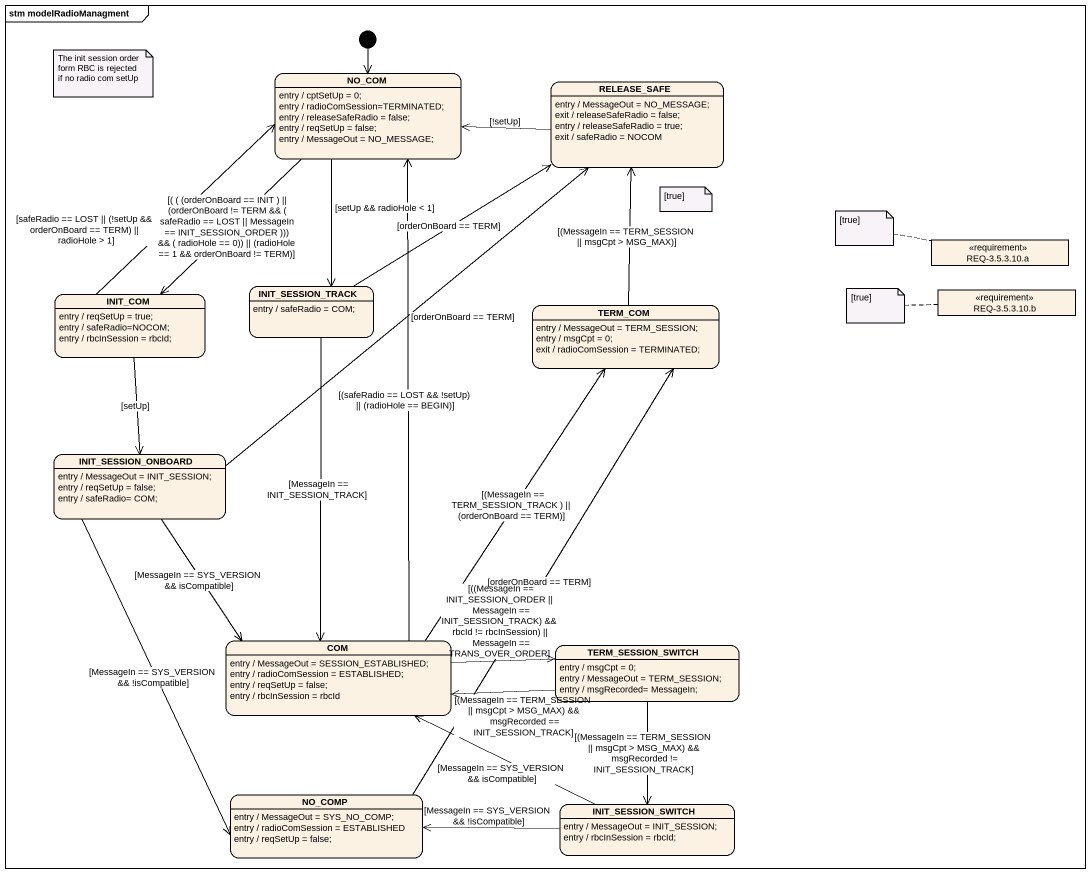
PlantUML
@startuml
mainframe stm modelRadioManagment
hide empty description
state NO_COM #FCF2E3
NO_COM : entry / cptSetUp = 0;
NO_COM : entry / radioComSession=TERMINATED;
NO_COM : entry / releaseSafeRadio = false;
NO_COM : entry / reqSetUp = false;
NO_COM : entry / MessageOut = NO_MESSAGE;
state RELEASE_SAFE #FCF2E3
RELEASE_SAFE : entry / MessageOut = NO_MESSAGE;
RELEASE_SAFE : exit / releaseSafeRadio = false;
RELEASE_SAFE : entry / releaseSafeRadio = true;
RELEASE_SAFE : exit / safeRadio = NOCOM
state "REQ-3.5.3.10.a" as REQ_3_5_3_10_a <<requirement>>
state INIT_COM #FCF2E3
INIT_COM : entry / reqSetUp = true;
INIT_COM : entry / safeRadio=NOCOM;
INIT_COM : entry / rbcInSession = rbcId;
state INIT_SESSION_TRACK #FCF2E3
INIT_SESSION_TRACK : entry / safeRadio = COM;
state TERM_COM #FCF2E3
TERM_COM : entry / MessageOut = TERM_SESSION;
TERM_COM : entry / msgCpt = 0;
TERM_COM : exit / radioComSession = TERMINATED;
state "REQ-3.5.3.10.b" as REQ_3_5_3_10_b <<requirement>>
state INIT_SESSION_ONBOARD #FCF2E3
INIT_SESSION_ONBOARD : entry / MessageOut = INIT_SESSION;
INIT_SESSION_ONBOARD : entry / reqSetUp = false;
INIT_SESSION_ONBOARD : entry / safeRadio= COM;
state COM #FCF2E3
COM : entry / MessageOut = SESSION_ESTABLISHED;
COM : entry / radioComSession = ESTABLISHED;
COM : entry / reqSetUp = false;
COM : entry / rbcInSession = rbcId
state TERM_SESSION_SWITCH
TERM_SESSION_SWITCH : entry / msgCpt = 0;
TERM_SESSION_SWITCH : entry / MessageOut = TERM_SESSION;
TERM_SESSION_SWITCH : entry / msgRecorded= MessageIn;
state NO_COMP #FCF2E3
NO_COMP : entry / MessageOut = SYS_NO_COMP;
NO_COMP : entry / radioComSession = ESTABLISHED
NO_COMP : entry / reqSetUp = false;
state INIT_SESSION_SWITCH
INIT_SESSION_SWITCH : entry / MessageOut = INIT_SESSION;
INIT_SESSION_SWITCH : entry / rbcInSession = rbcId;
[*] --> NO_COM
NO_COM --> INIT_COM : [( ( (orderOnBoard == INIT ) || (orderOnBoard != TERM && ( safeRadio == LOST || MessageIn == INIT_SESSION_ORDER ))) && ( radioHole == 0)) || (radioHole == 1 && orderOnBoard != TERM)]
NO_COM --> INIT_SESSION_TRACK : [setUp && radioHole < 1]
RELEASE_SAFE -left-> NO_COM : [!setUp]
INIT_COM -up-> NO_COM : [safeRadio == LOST || (!setUp && orderOnBoard == TERM) || radioHole > 1]
INIT_COM --> INIT_SESSION_ONBOARD : [setUp]
INIT_SESSION_TRACK -right-> RELEASE_SAFE : [orderOnBoard == TERM]
INIT_SESSION_TRACK --> COM : [MessageIn == INIT_SESSION_TRACK]
TERM_COM -up-> RELEASE_SAFE : [(MessageIn == TERM_SESSION || msgCpt > MSG_MAX)]
INIT_SESSION_ONBOARD -up-> RELEASE_SAFE : [orderOnBoard == TERM]
INIT_SESSION_ONBOARD --> COM : [MessageIn == SYS_VERSION && isCompatible]
INIT_SESSION_ONBOARD --> NO_COMP : [MessageIn == SYS_VERSION && !isCompatible]
COM -up-> NO_COM : [(safeRadio == LOST && !setUp) || (radioHole == BEGIN)]
COM -up-> TERM_COM : [(MessageIn == TERM_SESSION_TRACK ) || (orderOnBoard == TERM)]
COM -right-> TERM_SESSION_SWITCH : [((MessageIn == INIT_SESSION_ORDER || MessageIn == INIT_SESSION_TRACK) && rbcId != rbcInSession) || MessageIn == TRANS_OVER_ORDER]
TERM_SESSION_SWITCH -left-> COM : [(MessageIn == TERM_SESSION || msgCpt > MSG_MAX) && msgRecorded == INIT_SESSION_TRACK]
TERM_SESSION_SWITCH --> INIT_SESSION_SWITCH : [(MessageIn == TERM_SESSION || msgCpt > MSG_MAX) && msgRecorded != INIT_SESSION_TRACK]
NO_COMP -up-> TERM_COM : [orderOnBoard == TERM]
INIT_SESSION_SWITCH -left-> COM : [MessageIn == SYS_VERSION && isCompatible]
INIT_SESSION_SWITCH -left-> NO_COMP : [MessageIn == SYS_VERSION && !isCompatible]
note as N1
  The init session order form RBC is rejected if no radio com setUp
end note
note as N2
  [true]
end note
note left of REQ_3_5_3_10_a : [true]
note left of REQ_3_5_3_10_b : [true]
@enduml
